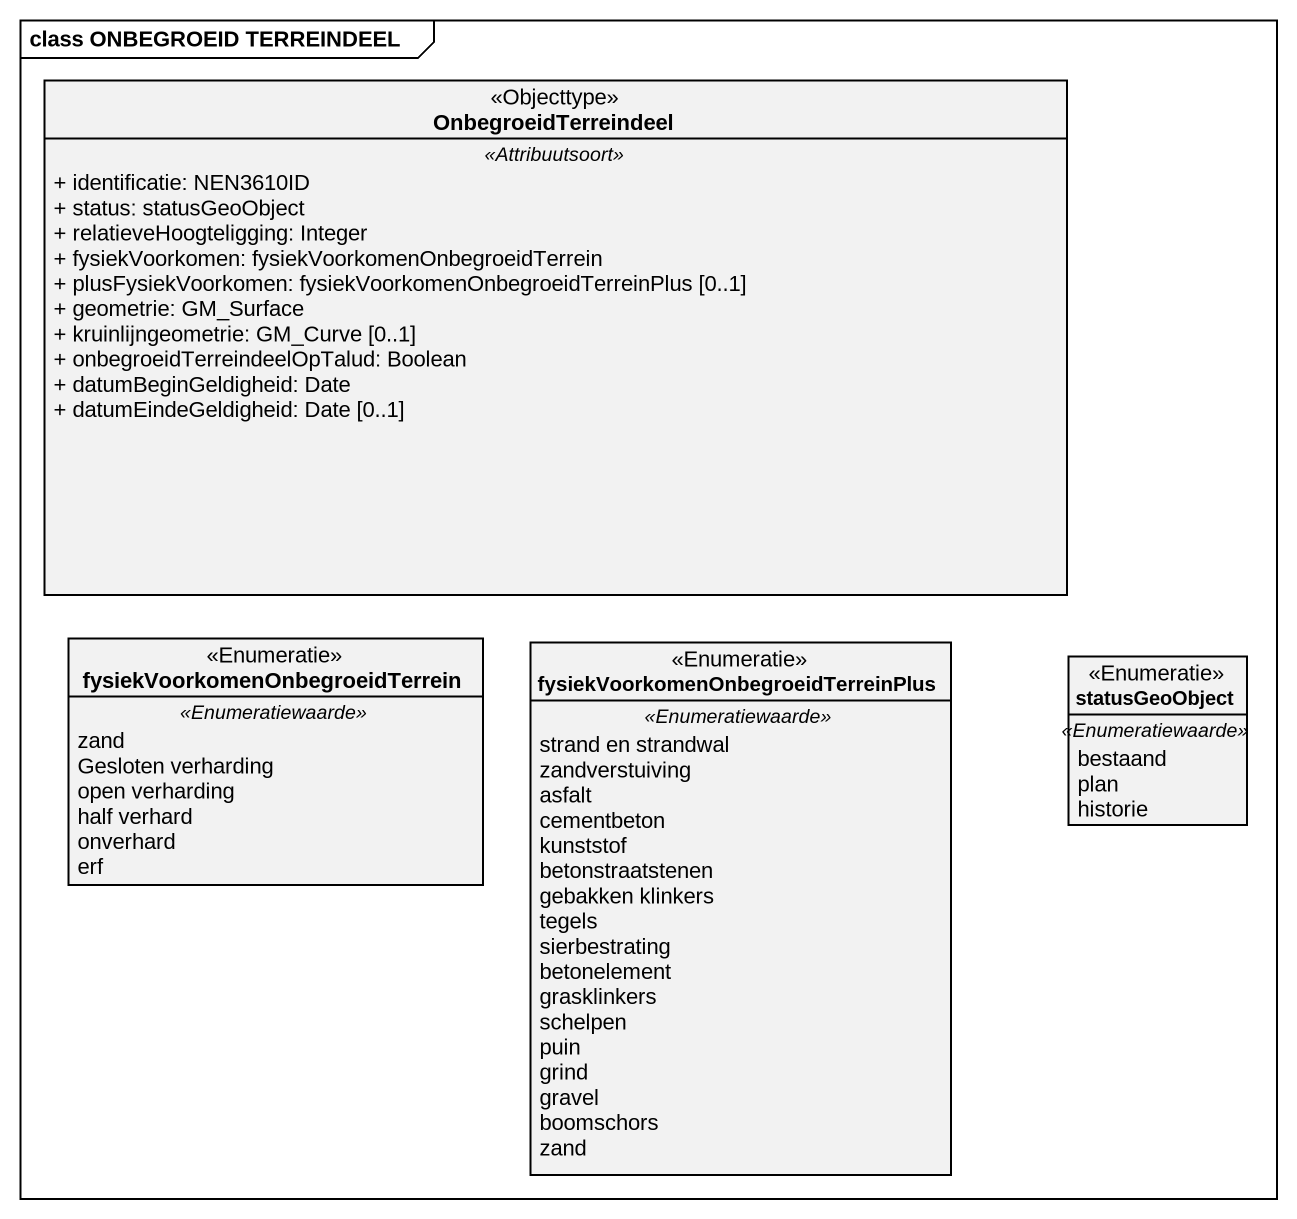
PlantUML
@startuml
mainframe class ONBEGROEID TERREINDEEL
hide circle
hide empty members
skinparam classAttributeIconSize 0
class OnbegroeidTerreindeel <<Objecttype>> {
  .. <<Attribuutsoort>> ..
  + identificatie: NEN3610ID
  + status: statusGeoObject
  + relatieveHoogteligging: Integer
  + fysiekVoorkomen: fysiekVoorkomenOnbegroeidTerrein
  + plusFysiekVoorkomen: fysiekVoorkomenOnbegroeidTerreinPlus [0..1]
  + geometrie: GM_Surface
  + kruinlijngeometrie: GM_Curve [0..1]
  + onbegroeidTerreindeelOpTalud: Boolean
  + datumBeginGeldigheid: Date
  + datumEindeGeldigheid: Date [0..1]
}
enum "fysiekVoorkomenOnbegroeidTerrein" as fysiekVoorkomenOnbegroeidTer <<Enumeratie>> {
  .. <<Enumeratiewaarde>> ..
  zand
  Gesloten verharding
  open verharding
  half verhard
  onverhard
  erf
}
enum "fysiekVoorkomenOnbegroeidTerreinPlus" as fysiekVoorkomenOnbegroeidTer_2 <<Enumeratie>> {
  .. <<Enumeratiewaarde>> ..
  strand en strandwal
  zandverstuiving
  asfalt
  cementbeton
  kunststof
  betonstraatstenen
  gebakken klinkers
  tegels
  sierbestrating
  betonelement
  grasklinkers
  schelpen
  puin
  grind
  gravel
  boomschors
  zand
}
enum statusGeoObject <<Enumeratie>> {
  .. <<Enumeratiewaarde>> ..
  bestaand
  plan
  historie
}
@enduml
